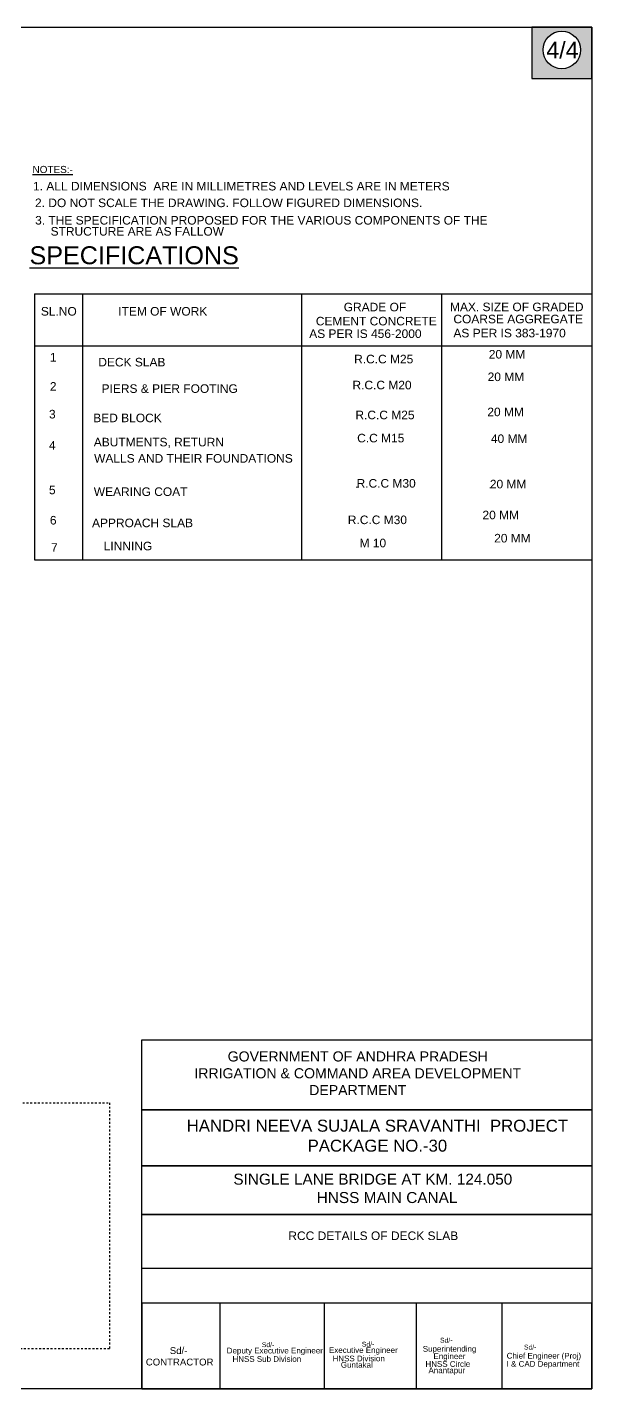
# Model space of a CAD drawing. Header units: inches. Extents: x 334 to 11487, y 261 to 10656.
# Drawn here: x 690.2 to 719.9, y 260.5 to 332.1 of the extents above; entities that cross this region are included whole.
import ezdxf

# ---------------------------------------------------------------- set-up
doc = ezdxf.new("R2010")
doc.units = ezdxf.units.IN
doc.header["$MEASUREMENT"] = 0
doc.linetypes.add('DASHDOT', pattern=[1, 0.5, -0.25, 0, -0.25])
for name, color, linetype in [('DIMENSION', 255, 'Continuous'), ('HATCH', 7, 'Continuous'), ('TEXT', 255, 'Continuous')]:
    doc.layers.add(name, color=color, linetype=linetype)
doc.styles.get("Standard").update_dxf_attribs({"font": 'arial.ttf'})

msp = doc.modelspace()

# ---------------------------------------------------------------- hatches: boundary and pattern name
at = {"layer": 'HATCH', "ltscale": 0.02}
h = msp.add_hatch(color=256, dxfattribs=at)
h.paths.add_polyline_path([(719.86779, 332.09994), (716.70962, 332.09994), (716.70962, 329.40987), (719.86779, 329.40987)])
h.paths.add_polyline_path([(719.27769, 330.90587, -1), (717.30506, 330.90587, -1)], flags=16)
h.paths.add_polyline_path([(717.2539, 330.2254), (719.3997, 330.2254), (719.3997, 331.57895), (717.2539, 331.57895)], flags=24)

# ---------------------------------------------------------------- linework, layer by layer
at = {"layer": 'DIMENSION', "ltscale": 0.02}
msp.add_lwpolyline([(608.85755, 332.09994), (719.86779, 332.09994), (719.86779, 260.5457), (608.85755, 260.5457)], close=True, dxfattribs=at)
msp.add_lwpolyline([(690.57074, 304.11552), (719.86779, 304.11552)], dxfattribs=at)
at = {"layer": 'HATCH', "ltscale": 0.02}
msp.add_circle((718.29137, 330.90587), 0.98632, dxfattribs=at)
at = {"layer": 'TEXT'}
for p, q in [((690.57074, 318.0829), (719.86779, 318.0829)), ((693.09901, 318.0829), (693.09901, 304.11552)), ((704.61506, 318.0829), (704.61506, 304.11552)), ((711.97334, 318.0829), (711.97334, 304.11552)), ((690.57074, 315.36018), (719.86779, 315.36018))]:
    msp.add_line(p, q, dxfattribs=at)
at = {"layer": 'TEXT', "ltscale": 0.02}
for points in [[(719.86779, 332.09994), (716.70962, 332.09994), (716.70962, 329.40987), (719.86779, 329.40987)], [(719.86779, 260.5457), (696.2124, 260.5457), (696.2124, 278.87954), (719.86779, 278.87954)], [(696.2124, 278.87954), (719.86779, 278.87954), (719.86779, 275.20675), (696.2124, 275.20675)], [(696.2124, 275.20675), (719.86779, 275.20675), (719.86779, 272.25714), (696.2124, 272.25714)], [(696.2124, 272.25714), (719.86779, 272.25714), (719.86779, 269.71262), (696.2124, 269.71262)], [(696.2124, 269.71262), (719.86779, 269.71262), (719.86779, 266.87379), (696.2124, 266.87379)], [(696.2124, 260.5457), (719.86779, 260.5457), (719.86779, 265.05116), (696.2124, 265.05116)]]:
    msp.add_lwpolyline(points, close=True, dxfattribs=at)
for points in [[(690.57074, 318.0829), (690.57074, 304.11552)], [(719.86779, 318.0829), (719.86779, 304.11552)], [(700.32332, 265.05116), (700.32332, 260.5457)], [(705.79222, 265.05116), (705.79222, 260.5457)], [(710.62939, 265.05116), (710.62939, 260.5457)], [(715.13113, 265.05116), (715.13113, 260.5457)]]:
    msp.add_lwpolyline(points, dxfattribs=at)
at = {"layer": 'TEXT', "linetype": 'DASHDOT', "ltscale": 0.02}
msp.add_lwpolyline([(673.15315, 275.56949), (694.51832, 275.56949), (694.51832, 262.64444), (673.15315, 262.64444)], close=True, dxfattribs=at)

# ---------------------------------------------------------------- texts
at = {"layer": 'TEXT'}
for s, height, p in [('4/4', 0.872604, (717.47949, 330.46587)), ('%%UNOTES:-', 0.375, (690.46688, 324.43691)), ('1. ALL DIMENSIONS  ARE IN MILLIMETRES AND LEVELS ARE IN METERS', 0.45, (690.49663, 323.52213)), ('2. DO NOT SCALE THE DRAWING. FOLLOW FIGURED DIMENSIONS. ', 0.45, (690.59963, 322.6462)), ('3. THE SPECIFICATION PROPOSED FOR THE VARIOUS COMPONENTS OF THE ', 0.45, (690.60506, 321.72968)), ('%%USPECIFICATIONS', 0.945, (690.3116, 319.64323)), ('SL.NO', 0.45, (690.9081, 316.94556)), ('ITEM OF WORK', 0.45, (694.97609, 316.94556)), ('GRADE OF', 0.45, (706.82829, 317.16869)), ('MAX. SIZE OF GRADED', 0.45, (712.41455, 317.17754)), ('COARSE AGGREGATE', 0.45, (712.59457, 316.54002)), ('CEMENT CONCRETE', 0.45, (705.36237, 316.42954)), ('AS PER IS 456-2000', 0.45, (705.01505, 315.769)), ('AS PER IS 383-1970', 0.45, (712.59457, 315.80181)), ('1', 0.45, (691.38282, 314.53065)), ('R.C.C M25', 0.45, (707.37542, 314.43495)), ('20 MM', 0.45, (714.4534, 314.68893)), ('DECK SLAB', 0.45, (693.92779, 314.27419)), ('2', 0.45, (691.38168, 312.99943)), ('R.C.C M20', 0.45, (707.28764, 313.07006)), ('20 MM', 0.45, (714.39384, 313.5034)), ('PIERS & PIER FOOTING', 0.45, (694.09931, 312.88418)), ('3', 0.45, (691.33422, 311.5402)), ('20 MM', 0.45, (714.37777, 311.65715)), ('BED BLOCK', 0.45, (693.66228, 311.3425)), ('R.C.C M25', 0.45, (707.44217, 311.49803)), ('C.C M15', 0.45, (707.53462, 310.28199)), ('40 MM', 0.45, (714.56514, 310.25141)), ('4', 0.45, (691.33422, 309.90305)), ('ABUTMENTS, RETURN ', 0.45, (693.68911, 310.07272)), ('WALLS AND THEIR FOUNDATIONS', 0.45, (693.70727, 309.2166)), ('5', 0.45, (691.33422, 307.55707)), ('WEARING COAT', 0.45, (693.68965, 307.46551)), ('-', 0.45, (707.44217, 307.74755)), ('R.C.C M30', 0.45, (707.50435, 307.90466)), ('-', 0.45, (714.47269, 307.71697)), ('20 MM', 0.45, (714.51112, 307.86495)), ('6', 0.45, (691.38168, 305.9657)), ('APPROACH SLAB', 0.45, (693.59693, 305.82585)), ('R.C.C M30', 0.45, (707.04457, 305.98661)), ('20 MM', 0.45, (714.12255, 306.24059)), ('7', 0.45, (691.44303, 304.53534)), ('LINNING', 0.45, (694.21176, 304.60796)), ('M 10', 0.45, (707.65939, 304.76872)), ('20 MM', 0.45, (714.73737, 305.02269)), ('SINGLE LANE BRIDGE AT KM. 124.050', 0.5775, (701.02749, 271.27339)), ('Deputy Executive Engineer', 0.3, (700.67898, 262.40189)), ('Sd/-', 0.25583, (702.52233, 262.73386)), (' Executive Engineer', 0.3, (705.93845, 262.42856)), ('Sd/-', 0.25583, (707.7818, 262.76053)), ('Superintending ', 0.3, (710.98123, 262.49515)), ('Sd/-', 0.25583, (711.89083, 262.96938)), ('Sd/-', 0.25583, (716.30356, 262.60657)), ('HNSS Sub Division', 0.3, (700.98098, 261.96087)), ('HNSS Division', 0.3, (706.24045, 261.98754)), ('Guntakal', 0.3, (706.67786, 261.65371)), ('HNSS Circle', 0.3, (711.12531, 261.69755)), ('Chief Engineer (Proj)', 0.3, (715.39396, 262.13234)), ('I & CAD Department', 0.3, (715.39405, 261.70225)), ('Anantapur', 0.3, (711.28424, 261.36371))]:
    msp.add_text(s, height=height, dxfattribs=at).set_placement(p)
for s, insert, char_height, width, attachment_point in [('STRUCTURE ARE AS FALLOW', (691.4195, 321.59799), 0.45, 9.535411, 1), ('HANDRI NEEVA SUJALA SRAVANTHI  PROJECT\\PPACKAGE NO.-30', (708.59803, 274.6866), 0.63, 27, 2), (' HNSS MAIN CANAL', (705.18539, 270.88413), 0.5775, 7.9718045, 1), ('Engineer', (711.54815, 262.405), 0.3, 1.7327149, 1)]:
    msp.add_mtext(s, dxfattribs=dict(at, insert=insert, char_height=char_height, width=width, attachment_point=attachment_point))
at = {"layer": 'TEXT', "color": 7}
for s, insert, char_height, width, attachment_point in [('GOVERNMENT OF ANDHRA PRADESH\\PIRRIGATION & COMMAND AREA DEVELOPMENT DEPARTMENT', (707.56524, 277.12671), 0.5308065, 20.4019406, 5), ('RCC DETAILS OF DECK SLAB ', (703.91585, 268.81253), 0.4511855, 10.0249583, 1), ('         Sd/-\\PCONTRACTOR', (696.42449, 262.24858), 0.3609484, 5.373782, 4)]:
    msp.add_mtext(s, dxfattribs=dict(at, insert=insert, char_height=char_height, width=width, attachment_point=attachment_point))

doc.saveas('drawing.dxf')
